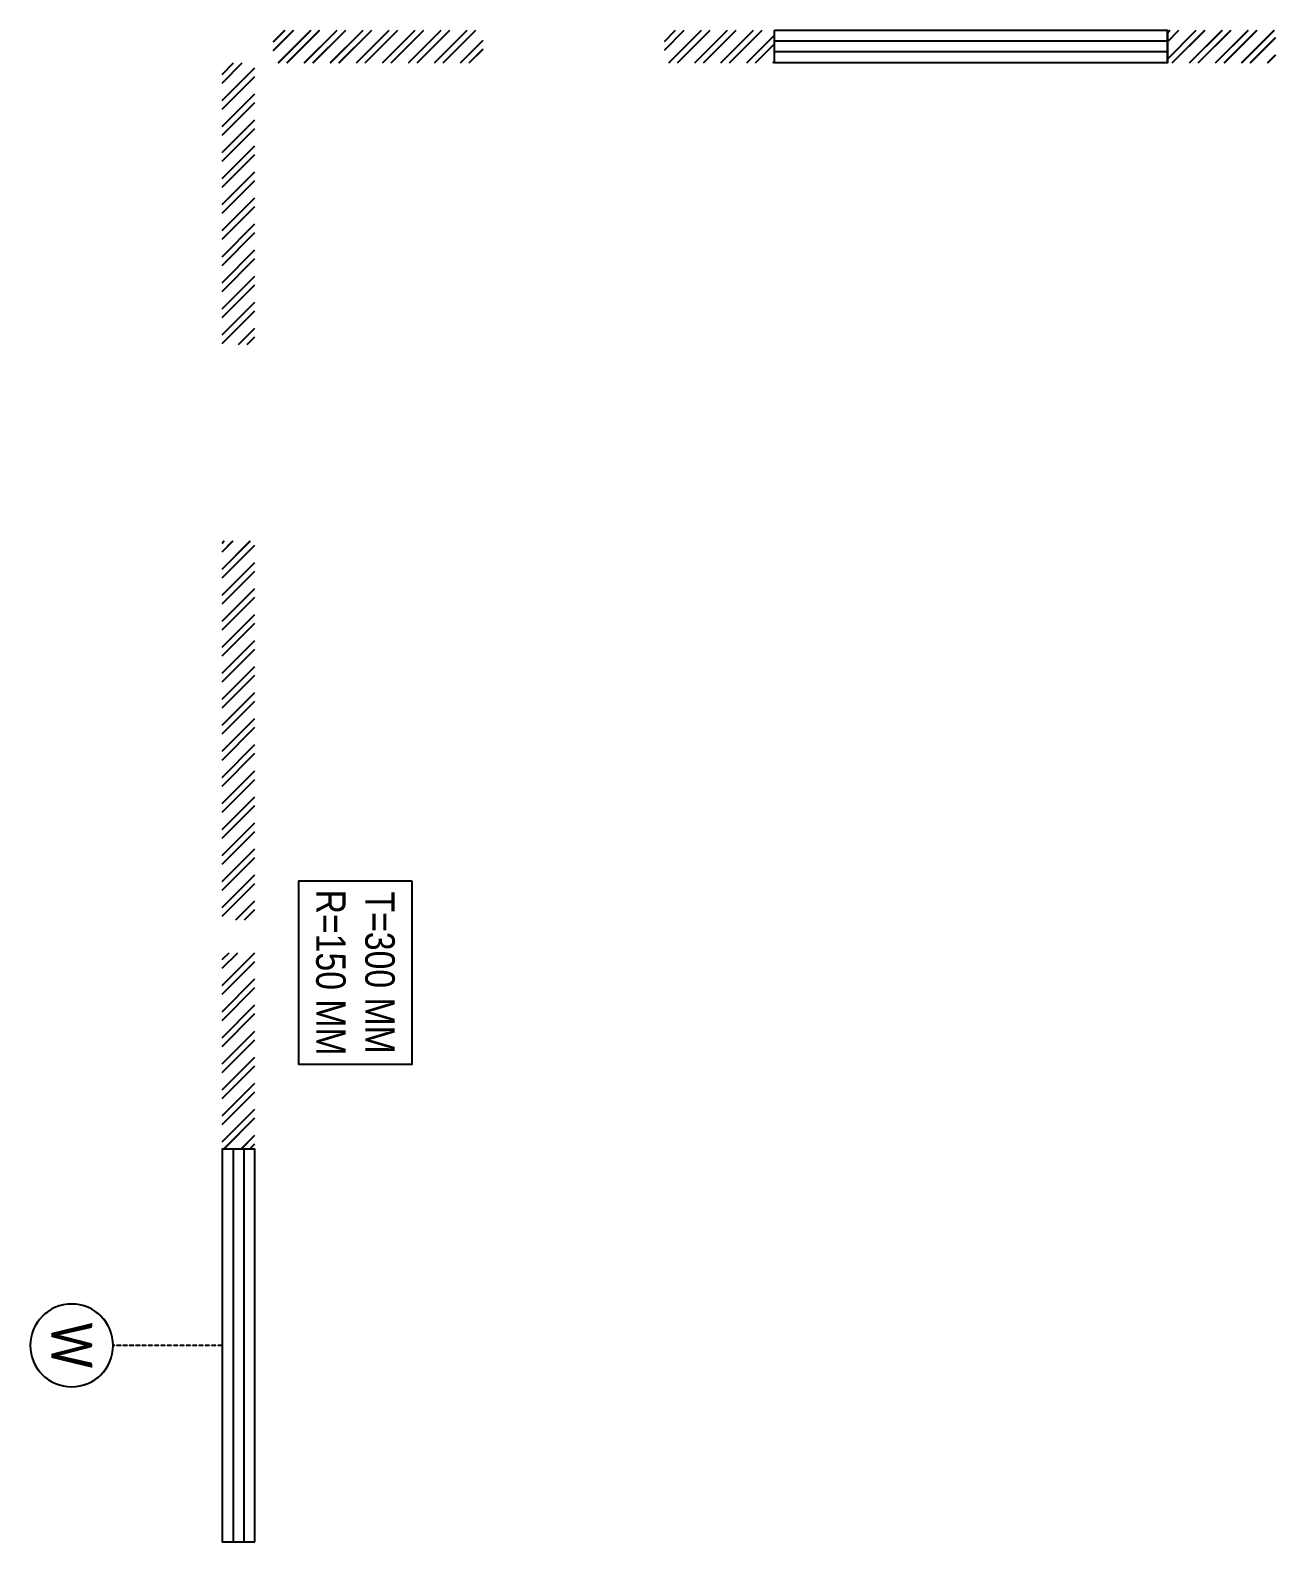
# Model space of a CAD drawing. Header units: feet. Extents: x -99009 to 3252343, y -11094690 to 9035152.
# Drawn here: x 1667495 to 1675106, y -1454536 to -1445299 of the extents above; entities that cross this region are included whole.
import ezdxf

# ---------------------------------------------------------------- set-up
doc = ezdxf.new("R2010")
doc.units = ezdxf.units.FT
doc.linetypes.add('HIDDEN', pattern=[0.375, 0.25, -0.125])
doc.layers.add('HATCH WALL', color=7, linetype='Continuous', true_color=0x7d7d7d)
doc.layers.add('TEXT DETAILS', color=190, linetype='Continuous')
doc.layers.add('WINDOW', color=5, linetype='Continuous')
doc.styles.add('ARIAL NARROW', font='ARIALN.TTF')
doc.styles.add('CALIBRI', font='calibri.ttf', dxfattribs={"width": 0.8})
pattern_1 = [(45, (1417594.09, -1429789.1), (-79.549513, 79.549513), []), (45, (1417647.13, -1429789.1), (-79.549513, 79.549513), [])]
pattern_2 = [(45, (1417593.46, -1429789.1), (-79.549513, 79.549513), []), (45, (1417646.49, -1429789.1), (-79.549513, 79.549513), [])]

# ---------------------------------------------------------------- blocks, each defined once
blk = doc.blocks.new('W-3')
for p, q in [((1200, 32.5), (-1200, 32.5)), ((1200, -32.5), (-1200, -32.5))]:
    blk.add_line(p, q)
blk.add_lwpolyline([(-1200, 100), (1200, 100), (1200, -100), (-1200, -100)], close=True)
blk = doc.blocks.new('WS')
at = {"layer": 'TEXT DETAILS', "linetype": 'HIDDEN', "ltscale": 0.5}
blk.add_lwpolyline([(0, 0), (666.4, 0)], dxfattribs=at)
at = {"layer": 'TEXT DETAILS'}
blk.add_circle((919.3, 0), 253, dxfattribs=at)
at = {"layer": 'TEXT DETAILS', "insert": (919.3, 0), "char_height": 250, "width": 261.905, "attachment_point": 5, "rotation": 90, "style": 'CALIBRI'}
blk.add_mtext('W', dxfattribs=at)
blk = doc.blocks.new('TEXT')
at = {"layer": 'TEXT DETAILS'}
blk.add_lwpolyline([(281122.8, 137706), (282245.6, 137706), (282245.6, 137015), (281122.8, 137015)], close=True, dxfattribs=at)
at = {"layer": 'TEXT DETAILS', "insert": (281684.2, 137360.5), "char_height": 180, "width": 1127.285, "attachment_point": 5, "style": 'ARIAL NARROW'}
blk.add_mtext('T=300 MM\\PR=150 MM', dxfattribs=at)

msp = doc.modelspace()

# ---------------------------------------------------------------- hatches: boundary and pattern name
at = {"layer": 'HATCH WALL'}
h = msp.add_hatch(dxfattribs=at)
h.set_pattern_fill('ANSI32', color=256, scale=300, style=0)
h.set_pattern_definition(pattern_2)
h.paths.add_polyline_path([(1672043.59425, -1445299.09856), (1668980.37089, -1445299.09856), (1668980.37089, -1445499.09856), (1668980.37089, -1445499.09856), (1672043.59425, -1445499.09856)])
h.paths.add_polyline_path([(1671370.21854, -1445499.09856), (1671370.21854, -1445299.09856), (1670263.37926, -1445299.09856), (1670263.37926, -1445499.09856)])
h = msp.add_hatch(dxfattribs=at)
h.set_pattern_fill('ANSI32', color=256, scale=300, style=0)
h.set_pattern_definition(pattern_1)
h.paths.add_polyline_path([(1670263.37926, -1445299.09856), (1668981.00932, -1445299.09856), (1668981.00932, -1445499.09856), (1668981.00932, -1445499.09856), (1670263.37926, -1445499.09856)])
h = msp.add_hatch(dxfattribs=at)
h.set_pattern_fill('ANSI32', color=256, scale=300, style=0)
h.set_pattern_definition(pattern_1)
h.paths.add_polyline_path([(1674443.59425, -1445499.09856), (1675106.17919, -1445499.09856), (1675106.17919, -1445299.09856), (1674443.59425, -1445299.09856)])
h = msp.add_hatch(dxfattribs=at)
h.set_pattern_fill('ANSI32', color=256, scale=300, style=0)
h.set_pattern_definition(pattern_2)
h.paths.add_polyline_path([(1674443.59425, -1445499.09856), (1675105.54077, -1445499.09856), (1675105.54077, -1445299.09856), (1674443.59425, -1445299.09856)])
h = msp.add_hatch(dxfattribs=at)
h.set_pattern_fill('ANSI32', color=252, scale=300)
h.set_pattern_definition([(45, (1417450.37, -1429818.1), (-79.549513, 79.549513), []), (45, (1417503.4, -1429818.1), (-79.549513, 79.549513), [])])
h.paths.add_polyline_path([(1668867.37089, -1452136.09856), (1668867.54077, -1450936.09856), (1668667.54077, -1450936.09856), (1668667.37089, -1452136.09856)])
h.paths.add_polyline_path([(1668867.60944, -1448419.33855), (1668867.37089, -1450736.09856), (1668667.37089, -1450736.09856), (1668667.60944, -1448419.33855)])
h.paths.add_polyline_path([(1668867.45583, -1447219.09856), (1668667.45583, -1447219.09856), (1668667.37089, -1445499.09856), (1668867.37089, -1445499.09856)])
h = msp.add_hatch(dxfattribs=at)
h.set_pattern_fill('ANSI32', color=252, scale=300)
h.set_pattern_definition([(45, (1417451.01, -1429818.1), (-79.549513, 79.549513), []), (45, (1417504.04, -1429818.1), (-79.549513, 79.549513), [])])
h.paths.add_polyline_path([(1668868.00932, -1452136.09856), (1668868.17919, -1450936.09856), (1668668.17919, -1450936.09856), (1668668.00932, -1452136.09856)])
h.paths.add_polyline_path([(1668868.24787, -1448419.33855), (1668868.00932, -1450736.09856), (1668668.00932, -1450736.09856), (1668668.24787, -1448419.33855)])
h.paths.add_polyline_path([(1668868.09425, -1447219.09856), (1668668.09425, -1447219.09856), (1668668.00932, -1445499.09856), (1668868.00932, -1445499.09856)])

# ---------------------------------------------------------------- block references
at = {"transparency": 33554684, "rotation": 269.9999999999999}
msp.add_blockref('TEXT', (1532120.83864, -1169373.81546), dxfattribs=at)
at = {"xscale": -1}
for p in [(1668667.54077, -1453336.09856), (1668668.17919, -1453336.09856)]:
    msp.add_blockref('WS', p, dxfattribs=at)
at = {"layer": 'WINDOW'}
for p in [(1673242.95583, -1445399.09856), (1673243.59425, -1445399.09856)]:
    msp.add_blockref('W-3', p, dxfattribs=at)
at = {"layer": 'WINDOW', "xscale": -1, "rotation": 270}
for p in [(1668767.54077, -1453336.09856), (1668768.17919, -1453336.09856)]:
    msp.add_blockref('W-3', p, dxfattribs=at)

doc.saveas('drawing.dxf')
